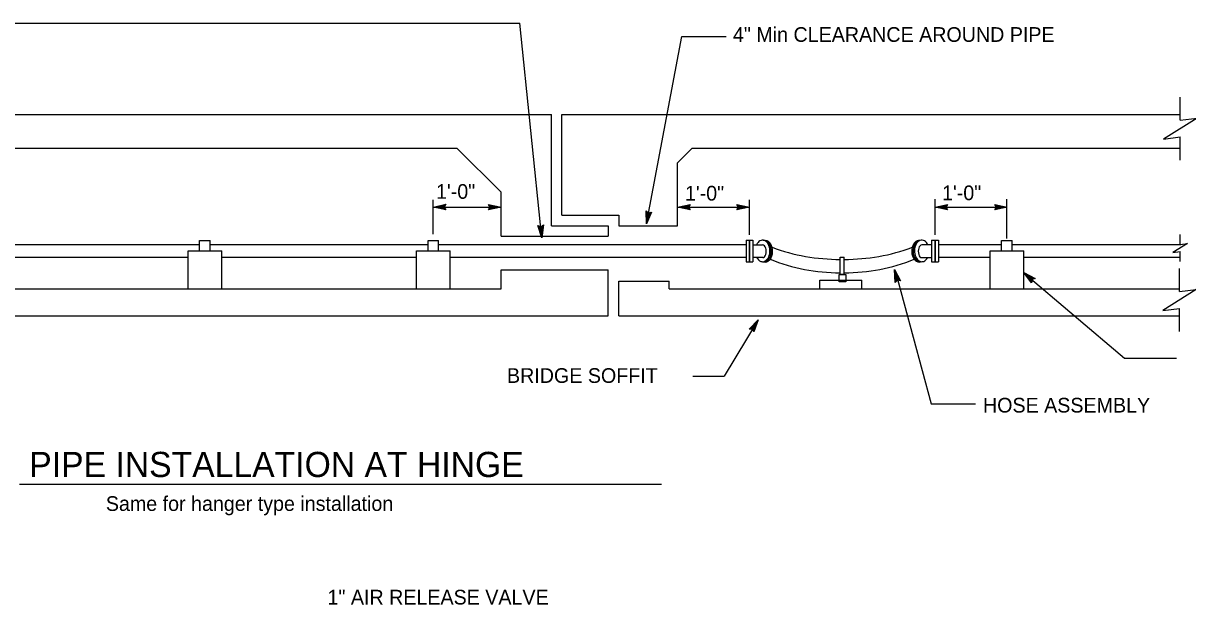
# Model space of a CAD drawing. Extents: x -894 to 866, y -476 to 714.
# Drawn here: x -524 to 30, y -101 to 176 of the extents above; entities that cross this region are included whole.
import ezdxf

# ---------------------------------------------------------------- set-up
doc = ezdxf.new("R2010")
doc.units = 0
for name, color, linetype in [('56 Stage 3 Anno', 7, 'Continuous'), ('57 Undefined', 7, 'Continuous'), ('60 Nongeo Data', 7, 'Continuous')]:
    doc.layers.add(name, color=color, linetype=linetype)

msp = doc.modelspace()

# ---------------------------------------------------------------- linework, layer by layer
at = {"layer": '56 Stage 3 Anno'}
for p, q in [((-622.67, 175.72), (-287.71, 175.72)), ((-277.29, 73.59), (-287.71, 175.72)), ((-227.49, 80.19), (-210.7, 169.38)), ((-210.7, 169.38), (-189.47, 169.38)), ((-328.99, 75.3), (-328.99, 91.59)), ((-328.93, 88.21), (-322.93, 89.54)), ((-327.54, 88.22), (-323.17, 89.18)), ((-326.17, 88.21), (-323.34, 88.84)), ((-322.93, 89.54), (-323.73, 88.21)), ((-322.93, 89.54), (-322.93, 89.54)), ((-301.91, 88.15), (-302.71, 89.49)), ((-302.71, 89.49), (-302.71, 89.49)), ((-302.71, 89.49), (-296.71, 88.15)), ((-302.5, 89.13), (-298.09, 88.15)), ((-302.26, 88.77), (-299.47, 88.15)), ((-212.71, 88.15), (-206.71, 89.48)), ((-211.32, 88.15), (-206.95, 89.12)), ((-209.95, 88.15), (-207.12, 88.77)), ((-206.71, 89.48), (-207.51, 88.15)), ((-206.71, 89.48), (-206.71, 89.48)), ((-183.63, 88.15), (-184.43, 89.49)), ((-184.43, 89.49), (-184.43, 89.49)), ((-184.43, 89.49), (-178.43, 88.15)), ((-184.21, 89.13), (-179.81, 88.15)), ((-183.98, 88.77), (-181.19, 88.15)), ((-178.43, 75), (-178.43, 91.59)), ((-90.11, 75), (-90.11, 91.99)), ((-90.11, 88.15), (-84.11, 89.48)), ((-88.71, 88.15), (-84.34, 89.12)), ((-87.34, 88.15), (-84.52, 88.77)), ((-84.11, 89.48), (-84.91, 88.15)), ((-84.11, 89.48), (-84.11, 89.48)), ((-60.91, 88.15), (-61.71, 89.49)), ((-61.71, 89.49), (-61.71, 89.49)), ((-61.71, 89.49), (-55.71, 88.15)), ((-61.5, 89.13), (-57.09, 88.15)), ((-61.26, 88.77), (-58.48, 88.15)), ((-55.9, 73.26), (-55.9, 91.99)), ((-328.99, 88.15), (-296.71, 88.15)), ((-322.93, 86.87), (-328.93, 88.21)), ((-328.93, 88.21), (-328.93, 88.21)), ((-323.15, 87.23), (-327.55, 88.21)), ((-323.38, 87.59), (-326.17, 88.21)), ((-324.79, 88.21), (-323.58, 88.48)), ((-323.56, 87.93), (-324.79, 88.21)), ((-323.73, 88.21), (-322.93, 86.87)), ((-322.93, 86.87), (-322.93, 86.87)), ((-296.71, 88.15), (-302.71, 86.82)), ((-302.71, 86.82), (-301.91, 88.15)), ((-302.71, 86.82), (-302.71, 86.82)), ((-298.1, 88.15), (-302.48, 87.18)), ((-299.47, 88.15), (-302.3, 87.53)), ((-302.09, 88.43), (-300.86, 88.15)), ((-300.86, 88.15), (-302.06, 87.88)), ((-296.71, 88.15), (-296.71, 88.15)), ((-227.49, 80.19), (-227.69, 86.33)), ((-227.69, 86.33), (-227.69, 86.33)), ((-227.69, 86.33), (-226.53, 85.3)), ((-225.06, 85.84), (-227.49, 80.19)), ((-227.24, 81.56), (-227.38, 86.04)), ((-225.45, 85.69), (-227.24, 81.55)), ((-226.98, 82.91), (-227.07, 85.8)), ((-225.85, 85.53), (-226.98, 82.91)), ((-226.72, 84.26), (-226.76, 85.5)), ((-226.22, 85.42), (-226.72, 84.26)), ((-226.53, 85.3), (-225.06, 85.84)), ((-225.06, 85.84), (-225.06, 85.84)), ((-212.71, 88.15), (-178.43, 88.15)), ((-206.71, 86.81), (-212.71, 88.15)), ((-212.71, 88.15), (-212.71, 88.15)), ((-206.93, 87.17), (-211.33, 88.15)), ((-207.16, 87.52), (-209.95, 88.15)), ((-208.57, 88.15), (-207.36, 88.41)), ((-207.34, 87.87), (-208.57, 88.15)), ((-207.51, 88.15), (-206.71, 86.81)), ((-206.71, 86.81), (-206.71, 86.81)), ((-178.43, 88.15), (-184.43, 86.82)), ((-184.43, 86.82), (-183.63, 88.15)), ((-184.43, 86.82), (-184.43, 86.82)), ((-179.82, 88.15), (-184.2, 87.18)), ((-181.19, 88.15), (-184.02, 87.53)), ((-183.8, 88.43), (-182.58, 88.15)), ((-182.58, 88.15), (-183.78, 87.88)), ((-178.43, 88.15), (-178.43, 88.15)), ((-90.11, 88.15), (-55.9, 88.15)), ((-84.11, 86.81), (-90.11, 88.15)), ((-90.11, 88.15), (-90.11, 88.15)), ((-84.32, 87.17), (-88.73, 88.15)), ((-84.56, 87.52), (-87.34, 88.15)), ((-85.96, 88.15), (-84.75, 88.41)), ((-84.73, 87.87), (-85.96, 88.15)), ((-84.91, 88.15), (-84.11, 86.81)), ((-84.11, 86.81), (-84.11, 86.81)), ((-55.71, 88.15), (-61.71, 86.82)), ((-61.71, 86.82), (-60.91, 88.15)), ((-61.71, 86.82), (-61.71, 86.82)), ((-57.1, 88.15), (-61.48, 87.18)), ((-58.48, 88.15), (-61.3, 87.53)), ((-61.09, 88.43), (-59.86, 88.15)), ((-59.86, 88.15), (-61.07, 87.88)), ((-55.71, 88.15), (-55.71, 88.15)), ((-277.29, 73.59), (-279.22, 79.42)), ((-279.22, 79.42), (-279.22, 79.42)), ((-279.22, 79.42), (-277.82, 78.76)), ((-277.44, 74.97), (-278.84, 79.23)), ((-277.57, 76.34), (-278.48, 79.09)), ((-277.71, 77.71), (-278.1, 78.89)), ((-277.82, 78.76), (-276.57, 79.69)), ((-277.56, 78.96), (-277.71, 77.71)), ((-277.23, 79.17), (-277.57, 76.34)), ((-276.9, 79.44), (-277.43, 74.96)), ((-276.57, 79.69), (-277.29, 73.59)), ((-276.57, 79.69), (-276.57, 79.69)), ((-227.49, 80.19), (-227.49, 80.19)), ((-277.29, 73.59), (-277.29, 73.59)), ((-109.06, 52.31), (-109.33, 58.45)), ((-109.33, 58.45), (-109.33, 58.45)), ((-109.33, 58.45), (-106.48, 53)), ((-109.06, 58.03), (-91.89, -5.52)), ((-108.77, 52.61), (-108.97, 57.12)), ((-108.96, 57.11), (-106.89, 53.14)), ((-108.48, 52.93), (-108.61, 55.78)), ((-108.61, 55.78), (-107.27, 53.22)), ((-44.19, 52.18), (-47.89, 57.09)), ((-47.89, 57.09), (-47.89, 57.09)), ((-47.89, 57.09), (-42.46, 54.22)), ((-47.77, 56.88), (0.12, 16.22)), ((-44.12, 52.6), (-46.84, 56.2)), ((-46.83, 56.19), (-42.87, 54.1)), ((-107.97, 53.43), (-109.06, 52.31)), ((-109.06, 52.31), (-109.06, 52.31)), ((-108.2, 53.19), (-108.25, 54.45)), ((-108.25, 54.45), (-107.68, 53.35)), ((-106.48, 53), (-107.97, 53.43)), ((-106.48, 53), (-106.48, 53)), ((-44.07, 53.02), (-45.79, 55.3)), ((-45.79, 55.3), (-43.23, 53.95)), ((-43.98, 53.4), (-44.74, 54.4)), ((-44.74, 54.4), (-43.64, 53.83)), ((-43.93, 53.72), (-44.19, 52.18)), ((-44.19, 52.18), (-44.19, 52.18)), ((-42.46, 54.22), (-43.93, 53.72)), ((-42.46, 54.22), (-42.46, 54.22)), ((-174.38, 34.55), (-190.56, 7.59)), ((-178.62, 30.09), (-174.38, 34.55)), ((-178.2, 30.09), (-175.09, 33.36)), ((-175.09, 33.35), (-176.52, 29.1)), ((-174.38, 34.55), (-176.33, 28.72)), ((-174.38, 34.55), (-174.38, 34.55)), ((-177.06, 30.09), (-178.62, 30.09)), ((-178.62, 30.09), (-178.62, 30.09)), ((-177.77, 30.11), (-175.81, 32.18)), ((-177.39, 30.08), (-176.52, 30.99)), ((-176.33, 28.72), (-177.06, 30.09)), ((-176.52, 30.99), (-176.91, 29.82)), ((-175.81, 32.18), (-176.72, 29.43)), ((-176.33, 28.72), (-176.33, 28.72)), ((0.12, 16.22), (24.9, 16.22)), ((-205.37, 7.59), (-190.56, 7.59)), ((-91.89, -5.52), (-70.86, -5.52))]:
    msp.add_line(p, q, dxfattribs=at)
at = {"layer": '57 Undefined'}
msp.add_line((-526.01, -43.74), (-220.29, -43.74), dxfattribs=at)
at = {"layer": '60 Nongeo Data'}
for p, q in [((26.67, 129.58), (26.67, 140.58)), ((-773.71, 132.32), (-272.71, 132.32)), ((-272.71, 79.32), (-272.71, 132.32)), ((-267.71, 84.32), (-267.71, 132.32)), ((-267.71, 132.32), (26.29, 132.32)), ((26.67, 110.58), (26.67, 121.58)), ((-595.71, 116.32), (-317.82, 116.32)), ((-296.71, 95.21), (-317.82, 116.32)), ((-212.71, 109.32), (-205.71, 116.32)), ((-205.71, 116.32), (26.29, 116.32)), ((-212.71, 79.32), (-212.71, 109.32)), ((-296.71, 74.32), (-296.71, 95.21)), ((-267.71, 84.32), (-240.71, 84.32)), ((-240.71, 84.32), (-240.71, 79.32)), ((-272.71, 79.32), (-245.71, 79.32)), ((-245.71, 79.32), (-245.71, 74.32)), ((-240.71, 79.32), (-212.71, 79.32)), ((-440.21, 67.32), (-440.21, 72.32)), ((-440.21, 72.32), (-435.21, 72.32)), ((-435.21, 67.32), (-435.21, 72.32)), ((-331.49, 67.32), (-331.49, 72.32)), ((-331.49, 72.32), (-326.49, 72.32)), ((-326.49, 67.32), (-326.49, 72.32)), ((-296.71, 74.32), (-245.71, 74.32)), ((-180.08, 72.45), (-180.08, 62.18)), ((-180.08, 72.45), (-176.78, 72.45)), ((-178.43, 62.18), (-178.43, 72.45)), ((-178.43, 72.45), (-178.43, 62.18)), ((-176.78, 72.45), (-176.78, 62.18)), ((-171.97, 72.44), (-170.67, 72.25)), ((-96.62, 72.44), (-97.93, 72.25)), ((-91.76, 72.45), (-91.76, 62.18)), ((-91.76, 72.45), (-88.45, 72.45)), ((-90.11, 62.18), (-90.11, 72.45)), ((-90.11, 72.45), (-90.11, 62.18)), ((-88.45, 72.45), (-88.45, 62.18)), ((-58.4, 67.32), (-58.4, 72.32)), ((-58.4, 72.32), (-53.4, 72.32)), ((-53.4, 67.32), (-53.4, 72.32)), ((26.6, 70.4), (26.6, 75.13)), ((-571.21, 70.32), (-440.21, 70.32)), ((-445.71, 49.32), (-445.71, 67.32)), ((-445.71, 67.32), (-429.71, 67.32)), ((-435.21, 70.32), (-331.49, 70.32)), ((-429.71, 49.32), (-429.71, 67.32)), ((-336.99, 49.32), (-336.99, 67.32)), ((-336.99, 67.32), (-320.99, 67.32)), ((-326.49, 70.32), (-180.08, 70.32)), ((-320.99, 49.32), (-320.99, 67.32)), ((-176.78, 70.14), (-172.17, 70.14)), ((-91.82, 70.14), (-96.43, 70.14)), ((-88.43, 70.32), (-58.4, 70.32)), ((-63.9, 49.32), (-63.9, 67.32)), ((-63.9, 67.32), (-47.9, 67.32)), ((-53.4, 70.32), (26.85, 70.32)), ((-47.9, 49.32), (-47.9, 67.32)), ((26.6, 62.22), (26.6, 66.95)), ((-565.71, 64.32), (-445.71, 64.32)), ((-429.71, 64.32), (-336.99, 64.32)), ((-320.99, 64.32), (-180.08, 64.32)), ((-180.08, 62.18), (-176.78, 62.18)), ((-172.16, 64.14), (-176.78, 64.14)), ((-172.21, 62.17), (-170.93, 61.99)), ((-135.3, 56.17), (-135.3, 64.27)), ((-135.3, 64.27), (-133.3, 64.27)), ((-133.3, 56.17), (-133.3, 64.27)), ((-96.38, 62.17), (-97.67, 61.99)), ((-96.43, 64.14), (-91.82, 64.14)), ((-91.76, 62.18), (-88.45, 62.18)), ((-88.43, 64.32), (-63.9, 64.32)), ((-47.9, 64.32), (26.51, 64.32)), ((-296.71, 49.32), (-296.71, 58.32)), ((-296.71, 58.32), (-245.71, 58.32)), ((-245.71, 36.32), (-245.71, 58.32)), ((-135.3, 56.17), (-133.3, 56.17)), ((26.29, 47.94), (26.29, 58.94)), ((-240.71, 36.32), (-240.71, 52.92)), ((-240.71, 52.92), (-216.71, 52.92)), ((-216.71, 49.32), (-216.71, 52.92)), ((-144.91, 53.32), (-124.91, 53.32)), ((-144.91, 49.32), (-144.91, 53.32)), ((-124.91, 49.32), (-124.91, 53.32)), ((-605.71, 49.32), (-296.71, 49.32)), ((-216.71, 49.32), (26.29, 49.32)), ((26.29, 28.94), (26.29, 39.94)), ((-773.71, 36.32), (-245.71, 36.32)), ((-240.71, 36.32), (26.29, 36.32))]:
    msp.add_line(p, q, dxfattribs=at)
for points in [[(26.67, 129.58), (34.67, 130.58), (18.67, 120.58), (26.67, 121.58)], [(26.6, 70.4), (30.04, 70.83), (23.15, 66.52), (26.6, 66.95)], [(26.29, 47.94), (34.29, 48.94), (18.29, 38.94), (26.29, 39.94)]]:
    msp.add_lwpolyline(points, dxfattribs=at)
msp.add_lwpolyline([(-135.77, 56.04), (-132.64, 56.04), (-132.64, 52.59), (-135.77, 52.59)], close=True, dxfattribs=at)
for centre, radius, start, end in [((-135.49, 156.25), 92.98, 249.7345, 270.1156), ((-133.11, 156.25), 92.98, 269.8844, 290.2655), ((-135.25, 146.76), 89.86, 248.2199, 269.9681), ((-133.35, 146.76), 89.86, 270.0319, 291.7801)]:
    msp.add_arc(centre, radius, start, end, dxfattribs=at)
for centre, major_axis, ratio, start_param, end_param in [((-172.21, 67.31), (0, 5.14), 0.681697, 2.254918, 7.268056), ((-171.55, 67.22), (0, 5.14), 0.681697, 3.13239, 6.175907), ((-170.93, 67.13), (0, 5.14), 0.681697, 3.141611, 6.209029), ((-97.67, 67.13), (0, 5.14), 0.681697, 0.074156, 3.141574), ((-97.05, 67.22), (0, 5.14), 0.681697, 0.107279, 3.150795), ((-96.38, 67.31), (0, 5.14), 0.681697, 5.298315, 10.311453), ((-172.16, 67.14), (0, 3), 0.555289, 3.143395, 6.287144), ((-96.43, 67.14), (0, 3), 0.555289, 6.279226, 9.422976)]:
    msp.add_ellipse(centre, major_axis=major_axis, ratio=ratio, start_param=start_param, end_param=end_param, dxfattribs=at)

# ---------------------------------------------------------------- texts
at = {"layer": '57 Undefined'}
for s, height, p in [('4" Min CLEARANCE AROUND PIPE', 7, (-186.3, 166.87)), ('1\'-0"', 7, (-327.67, 92.12)), ('1\'-0"', 7, (-209.16, 91.29)), ('1\'-0"', 7, (-86.75, 91.47)), ('BRIDGE SOFFIT', 7, (-293.89, 4.45)), ('HOSE ASSEMBLY', 7, (-67.28, -9.67)), ('PIPE INSTALLATION AT HINGE', 12, (-521.34, -40.39)), ('Same for hanger type installation', 7, (-484.88, -56.52)), ('1" AIR RELEASE VALVE', 7, (-379.34, -101.09))]:
    msp.add_text(s, height=height, dxfattribs=at).set_placement(p)

doc.saveas('drawing.dxf')
